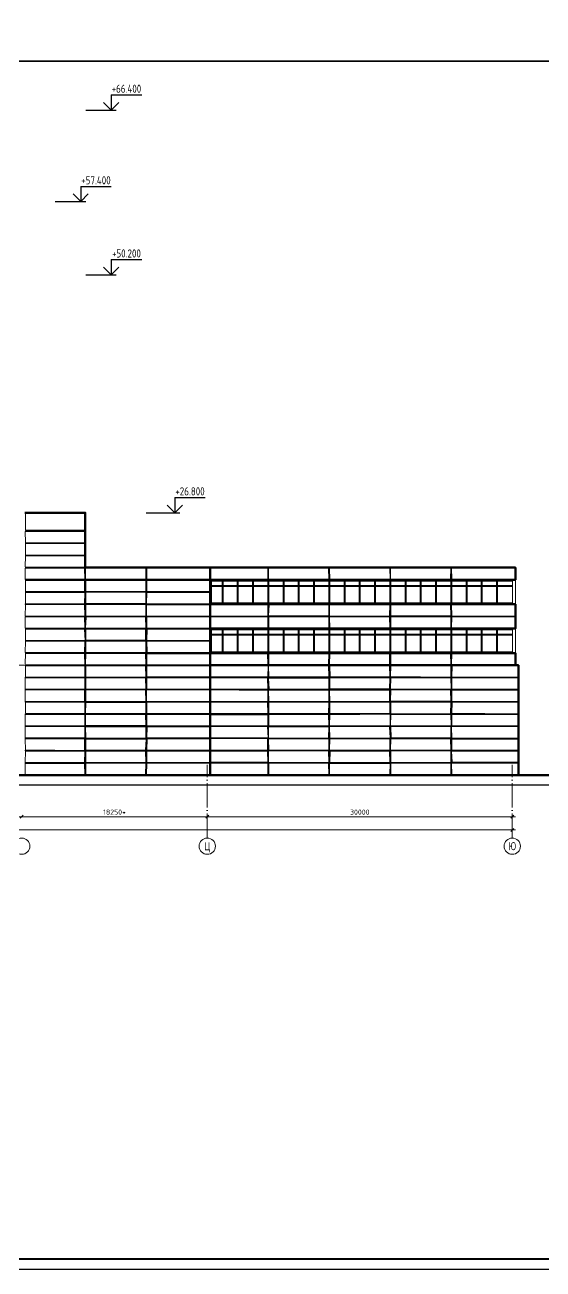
# Model space of a CAD drawing. Extents: x -50000 to 1632000, y -47600 to 308800.
# Drawn here: x 659110 to 710081, y -47600 to 74781 of the extents above; entities that cross this region are included whole.
import ezdxf
from ezdxf.enums import TextEntityAlignment as Align

# ---------------------------------------------------------------- set-up
doc = ezdxf.new("R2010")
doc.units = 0
doc.header["$MEASUREMENT"] = 0
doc.linetypes.add('ACAD_ISO04W100', pattern=[30, 24, -3, 0, -3])
doc.layers.get('Defpoints').update_dxf_attribs({"color": 6})
doc.layers.add('2', color=7, linetype='Continuous')
doc.styles.get("Standard").update_dxf_attribs({"font": 'isocpeur.ttf'})
doc.dimstyles.get("Standard").update_dxf_attribs({"dimscale": 200, "dimtxt": 2.5, "dimasz": 1.5, "dimexe": 1.5, "dimexo": 5, "dimgap": 1, "dimtad": 1, "dimtoh": 1, "dimdec": 0, "dimrnd": 10, "dimzin": 0, "dimtxsty": 'Standard', "dimblk": 'OBLIQUE', "dimcen": 1, "dimdle": 1.5, "dimclrd": 256, "dimclre": 256, "dimclrt": 256, "dimadec": 0, "dimazin": 0, "dimtfac": 1, "dimtdec": 0, "dimtix": 1, "dimtmove": 0, "dimatfit": 3, "dimldrblk": 'NONE', "dimfxl": 1, "dimtolj": 1, "dimtzin": 0, "dimlwd": 18, "dimlwe": 18, "dimarcsym": 1})

# ---------------------------------------------------------------- blocks, each defined once
blk = doc.blocks.new('_Oblique')
at = {"color": 0, "linetype": 'ByBlock', "lineweight": -2}
blk.add_line((-0.5, -0.5), (0.5, 0.5), dxfattribs=at)
blk = doc.blocks.new('*D43')
at = {"layer": '2', "linetype": 'Continuous', "lineweight": 18, "transparency": 16777216}
blk.add_line((516450, -4400), (707350, -4400), dxfattribs=at)
at = {"layer": 'Defpoints', "color": 0, "linetype": 'Continuous', "transparency": 16777216}
for p in [(516750, 0), (707050, 0), (707050, -4400)]:
    blk.add_point(p, dxfattribs=at)
at = {"layer": '2', "linetype": 'Continuous', "lineweight": 18, "transparency": 16777216, "xscale": 300, "yscale": 300, "zscale": 300, "rotation": 180}
blk.add_blockref('_Oblique', (516750, -4400), dxfattribs=at)
at = {"layer": '2', "linetype": 'Continuous', "lineweight": 18, "transparency": 16777216, "xscale": 300, "yscale": 300, "zscale": 300}
blk.add_blockref('_Oblique', (707050, -4400), dxfattribs=at)
at = {"layer": '2', "linetype": 'Continuous', "lineweight": 18, "transparency": 16777216, "insert": (611900, -3950), "char_height": 500, "attachment_point": 5}
blk.add_mtext('\\A1;190300*', dxfattribs=at)
blk = doc.blocks.new('_None')
blk = doc.blocks.new('*D44')
at = {"layer": '2', "linetype": 'Continuous', "lineweight": 18, "transparency": 16777216}
blk.add_line((658500, -3100), (677350, -3100), dxfattribs=at)
at = {"layer": 'Defpoints', "color": 0, "linetype": 'Continuous', "transparency": 16777216}
for p in [(658800, 0), (677050, 0), (677050, -3100)]:
    blk.add_point(p, dxfattribs=at)
at = {"layer": '2', "linetype": 'Continuous', "lineweight": 18, "transparency": 16777216, "xscale": 300, "yscale": 300, "zscale": 300, "rotation": 180}
blk.add_blockref('_Oblique', (658800, -3100), dxfattribs=at)
at = {"layer": '2', "linetype": 'Continuous', "lineweight": 18, "transparency": 16777216, "xscale": 300, "yscale": 300, "zscale": 300}
blk.add_blockref('_Oblique', (677050, -3100), dxfattribs=at)
at = {"layer": '2', "linetype": 'Continuous', "lineweight": 18, "transparency": 16777216, "insert": (667925, -2650), "char_height": 500, "attachment_point": 5}
blk.add_mtext('\\A1;18250*', dxfattribs=at)
blk = doc.blocks.new('*D45')
at = {"layer": '2', "linetype": 'Continuous', "lineweight": 18, "transparency": 16777216}
blk.add_line((676750, -3100), (707350, -3100), dxfattribs=at)
at = {"layer": 'Defpoints', "color": 0, "linetype": 'Continuous', "transparency": 16777216}
for p in [(677050, 0), (707050, 0), (707050, -3100)]:
    blk.add_point(p, dxfattribs=at)
at = {"layer": '2', "linetype": 'Continuous', "lineweight": 18, "transparency": 16777216, "xscale": 300, "yscale": 300, "zscale": 300, "rotation": 180}
blk.add_blockref('_Oblique', (677050, -3100), dxfattribs=at)
at = {"layer": '2', "linetype": 'Continuous', "lineweight": 18, "transparency": 16777216, "xscale": 300, "yscale": 300, "zscale": 300}
blk.add_blockref('_Oblique', (707050, -3100), dxfattribs=at)
at = {"layer": '2', "linetype": 'Continuous', "lineweight": 18, "transparency": 16777216, "insert": (692050, -2650), "char_height": 500, "attachment_point": 5}
blk.add_mtext('\\A1;30000', dxfattribs=at)

msp = doc.modelspace()

# ---------------------------------------------------------------- linework, layer by layer
at = {"layer": '2', "linetype": 'Continuous'}
for p, q in [((667600, 67900), (670600, 67900)), ((667600, 67900), (667600, 66400)), ((665100, 66400), (668100, 66400)), ((666850, 67150), (667600, 66400)), ((667600, 66400), (668350, 67150)), ((664600, 58900), (667600, 58900)), ((664600, 58900), (664600, 57400)), ((663850, 58150), (664600, 57400)), ((664600, 57400), (665350, 58150)), ((662100, 57400), (665100, 57400)), ((667600, 51700), (670600, 51700)), ((667600, 51700), (667600, 50200)), ((665100, 50200), (668100, 50200)), ((666850, 50950), (667600, 50200)), ((667600, 50200), (668350, 50950)), ((673850, 28300), (676850, 28300)), ((673850, 28300), (673850, 26800)), ((673100, 27550), (673850, 26800)), ((673850, 26800), (674600, 27550)), ((671050, 26800), (674350, 26800))]:
    msp.add_line(p, q, dxfattribs=at)
at = {"layer": '2', "color": 8, "linetype": 'Continuous', "lineweight": 9}
for p, q in [((659167.9, 26736.8), (665002.7, 26733.3)), ((659172.9, 25068.8), (659167.9, 26736.8)), ((665011.8, 25073.1), (665002.7, 26733.3)), ((659152.7, 24964.6), (665015.4, 24957)), ((659159.3, 23857), (659152.7, 24964.6)), ((659172.9, 25068.8), (665011.8, 25073.1)), ((664978.9, 23845.5), (665015.4, 24957)), ((659159.3, 23857), (664978.9, 23845.5)), ((659160.7, 23738), (665016.3, 23774.5)), ((659171.1, 22629), (659160.7, 23738)), ((665014.5, 22667.1), (665016.3, 23774.5)), ((659145, 21470.4), (659171.6, 22552.9)), ((659171.1, 22629), (665014.5, 22667.1)), ((659171.6, 22552.9), (665014.9, 22533.4)), ((664986.7, 21456.7), (665014.9, 22533.4)), ((659139.1, 20230.1), (659150.9, 21360.3)), ((659145, 21470.4), (664986.7, 21456.7)), ((659150.9, 21360.3), (664985, 21341.5)), ((665015.7, 20228.6), (664985, 21341.5)), ((665076.8, 20254.2), (665077.5, 21337.8)), ((665077.5, 21337.8), (671022.5, 21373.8)), ((671015.5, 20239.1), (671022.5, 21373.8)), ((671094.1, 21325.4), (677280.2, 21333.1)), ((671102.9, 20249), (671094.1, 21325.4)), ((677275.7, 20273), (677280.2, 21333.1)), ((677402.4, 21345.5), (682993.2, 21343.4)), ((677411, 20238.8), (677402.4, 21345.5)), ((683011.2, 20265.9), (682993.2, 21343.4)), ((683076.4, 20253.4), (683077.8, 21366.6)), ((683077.8, 21366.6), (688976.2, 21332.1)), ((689050, 21400), (688976.2, 21332.1)), ((688999, 20260.8), (688976.2, 21332.1)), ((689082.5, 21334.5), (695007.4, 21343.8)), ((689099.3, 20235.2), (689082.5, 21334.5)), ((695023.9, 20272.8), (695007.4, 21343.8)), ((695082.2, 20246.9), (695085, 21335.2)), ((695085, 21335.2), (701012.1, 21368.9)), ((700978.4, 20228.2), (701012.1, 21368.9)), ((701077.6, 21368.4), (707319.4, 21373.2)), ((701091.1, 20268.3), (701077.6, 21368.4)), ((707283.5, 20230.5), (707319.4, 21373.2)), ((659139.1, 20230.1), (665015.7, 20228.6)), ((659157.9, 20169.9), (664982.7, 20144.3)), ((659168.4, 19052.4), (659157.9, 20169.9)), ((664978.2, 19044.6), (664982.7, 20144.3)), ((665076.8, 20254.2), (671015.5, 20239.1)), ((665093.4, 20156.8), (671011.1, 20131.6)), ((665106.3, 19074.5), (665093.4, 20156.8)), ((671011.6, 19044.6), (671011.1, 20131.6)), ((671092, 20161.5), (677323.5, 20171.1)), ((671093.8, 19049.6), (671092, 20161.5)), ((671102.9, 20249), (677275.7, 20273)), ((677350, 20200), (677275.7, 20273)), ((677288.6, 19070.5), (677323.5, 20171.1)), ((677411, 20238.8), (683011.2, 20265.9)), ((683076.4, 20253.4), (688999, 20260.8)), ((689099.3, 20235.2), (695023.9, 20272.8)), ((695082.2, 20246.9), (700978.4, 20228.2)), ((701091.1, 20268.3), (707283.5, 20230.5)), ((659161.1, 18947), (665018.9, 18929.8)), ((659166.5, 17851), (659161.1, 18947)), ((659168.4, 19052.4), (664978.2, 19044.6)), ((664979.4, 17848.4), (665018.9, 18929.8)), ((665106.3, 19074.5), (671011.6, 19044.6)), ((665112.2, 17861.7), (665119.4, 18940.3)), ((665119.4, 18940.3), (671016.4, 18972.7)), ((671010.1, 17862.4), (671016.4, 18972.7)), ((671088.1, 17859), (671093.4, 18960.6)), ((671093.4, 18960.6), (677322.3, 18945.6)), ((671093.8, 19049.6), (677288.6, 19070.5)), ((677316.6, 17829.5), (677322.3, 18945.6)), ((659139.6, 16633), (659173, 17745.8)), ((659166.5, 17851), (664979.4, 17848.4)), ((659173, 17745.8), (664977.9, 17758.2)), ((665017.2, 16649.4), (664977.9, 17758.2)), ((665097.2, 16644.7), (665117.3, 17762.7)), ((665112.2, 17861.7), (671010.1, 17862.4)), ((665117.3, 17762.7), (670993.3, 17750.1)), ((671007.2, 16638.5), (670993.3, 17750.1)), ((671083.8, 17749.6), (677324.6, 17747.9)), ((671085.9, 16627.5), (671083.8, 17749.6)), ((671088.1, 17859), (677316.6, 17829.5)), ((677319.5, 16668.2), (677324.6, 17747.9)), ((677383, 17737.6), (682994.4, 17755.9)), ((683013.3, 16626.3), (682994.4, 17755.9)), ((683077.8, 16649.1), (683124.4, 17741.5)), ((683124.4, 17741.5), (688997, 17747)), ((688997.2, 16659.7), (688997, 17747)), ((689082.8, 17746), (695016.8, 17754.7)), ((689086.2, 16665.3), (689082.8, 17746)), ((694976, 16631.6), (695016.8, 17754.7)), ((695104.9, 17730.5), (700981.1, 17767.5)), ((695110.2, 16671.2), (695104.9, 17730.5)), ((701015.6, 16660), (700981.1, 17767.5)), ((701076.3, 17762.8), (707308.5, 17769.9)), ((701107.2, 16657.3), (701076.3, 17762.8)), ((707292.1, 16633.2), (707308.5, 17769.9)), ((659128.8, 16556.5), (664986.6, 16556.5)), ((659142.6, 15428.2), (659128.8, 16556.5)), ((659139.6, 16633), (665017.2, 16649.4)), ((665014.1, 15448), (664986.6, 16556.5)), ((665050, 16600), (665121.5, 16528.7)), ((665083.1, 15458.2), (665121.5, 16528.7)), ((665097.2, 16644.7), (671007.2, 16638.5)), ((665121.5, 16528.7), (670985.9, 16572)), ((670992.3, 15473.3), (670985.9, 16572)), ((671085.9, 16627.5), (677319.5, 16668.2)), ((671089.9, 16569), (677296.2, 16567.8)), ((671099.7, 15458.9), (671089.9, 16569)), ((677285.4, 15455.1), (677296.2, 16567.8)), ((677384.8, 16558.9), (683010.8, 16545.9)), ((677385.1, 16641.5), (683013.3, 16626.3)), ((682990.7, 15462.7), (683010.8, 16545.9)), ((683077.8, 16649.1), (688997.2, 16659.7)), ((683095.9, 16563.5), (688995.8, 16525.6)), ((683109.9, 15470.5), (683095.9, 16563.5)), ((688993.3, 15467.6), (688995.8, 16525.6)), ((689077.4, 16553.6), (694981.6, 16529.4)), ((689106.1, 15448.2), (689077.4, 16553.6)), ((689086.2, 16665.3), (694976, 16631.6)), ((694989.2, 15468.9), (694981.6, 16529.4)), ((695089.9, 15438), (695091.4, 16527.2)), ((695091.4, 16527.2), (700988.4, 16566.8)), ((695110.2, 16671.2), (701015.6, 16660)), ((701005.3, 15446.5), (700988.4, 16566.8)), ((701084.4, 15470), (701098.2, 16572.2)), ((701098.2, 16572.2), (707320.3, 16537.4)), ((701107.2, 16657.3), (707292.1, 16633.2)), ((707311.1, 15460.9), (707320.3, 16537.4)), ((659142.6, 15428.2), (665014.1, 15448)), ((659157.6, 14273.8), (659170.8, 15341.8)), ((659170.8, 15341.8), (664981, 15339.3)), ((665025, 14228), (664981, 15339.3)), ((665083.1, 15458.2), (670992.3, 15473.3)), ((665104.7, 15338.2), (670984.2, 15351.9)), ((665109.6, 14247.8), (665104.7, 15338.2)), ((670978.7, 14262.6), (670984.2, 15351.9)), ((671098.2, 14225.7), (671121.3, 15356.1)), ((671099.7, 15458.9), (677285.4, 15455.1)), ((671121.3, 15356.1), (677322.1, 15357.7)), ((677287, 14225.5), (677322.1, 15357.7)), ((677379.7, 15445.6), (682990.7, 15462.7)), ((683109.9, 15470.5), (688993.3, 15467.6)), ((689106.1, 15448.2), (694989.2, 15468.9)), ((695089.9, 15438), (701005.3, 15446.5)), ((701084.4, 15470), (707311.1, 15460.9)), ((659149.4, 13060), (659168, 14154.8)), ((659157.6, 14273.8), (665025, 14228)), ((659168, 14154.8), (665003.7, 14129.2)), ((664981.5, 13047.4), (665003.7, 14129.2)), ((665104.6, 14164.7), (671007.2, 14164.7)), ((665107.1, 13056.2), (665104.6, 14164.7)), ((665109.6, 14247.8), (670978.7, 14262.6)), ((670997.5, 13067.7), (671007.2, 14164.7)), ((671098.2, 14225.7), (677287, 14225.5)), ((671107.7, 14170.8), (677323.9, 14146.4)), ((671122.2, 13069.4), (671107.7, 14170.8)), ((677283.6, 13044.9), (677323.9, 14146.4)), ((659136.6, 11925.1), (659172.5, 12962.8)), ((659149.4, 13060), (664981.5, 13047.4)), ((659172.5, 12962.8), (664987.2, 12932.1)), ((665017.2, 11836.8), (664987.2, 12932.1)), ((665079.3, 11869.4), (665103, 12952.9)), ((665103, 12952.9), (670978.2, 12948)), ((665107.1, 13056.2), (670997.5, 13067.7)), ((671003.4, 11837.3), (670978.2, 12948)), ((671050, 13000), (671122.2, 13069.4)), ((671088.5, 11866.9), (671094.5, 12932.8)), ((671094.5, 12932.8), (677294.7, 12932.7)), ((671122.2, 13069.4), (677283.6, 13044.9)), ((677320.7, 11851), (677294.7, 12932.7)), ((677386.5, 12963.2), (682985.5, 12961.1)), ((682994, 11834.1), (682985.5, 12961.1)), ((683107.5, 11843.9), (683115.1, 12939.8)), ((683115.1, 12939.8), (688992.9, 12941)), ((688985.3, 11873.8), (688992.9, 12941)), ((689080.8, 11859), (689108.2, 12934.6)), ((689108.2, 12934.6), (694977.8, 12972.6)), ((694988.2, 11868.6), (694977.8, 12972.6)), ((695102.4, 11849.1), (695114.9, 12942.1)), ((695114.9, 12942.1), (700986.5, 12929.8)), ((701020, 11861.5), (700986.5, 12929.8)), ((701075.5, 11836.1), (701118.6, 12961.3)), ((701118.6, 12961.3), (707283, 12928.6)), ((707298.4, 11864.5), (707283, 12928.6)), ((659137.3, 11868.9), (665017.2, 11836.8)), ((659170.9, 11739.4), (665022.7, 11736.8)), ((659172.3, 10659.9), (659170.9, 11739.4)), ((665004.7, 10627.5), (665022.7, 11736.8)), ((665079.3, 11869.4), (671003.4, 11837.3)), ((665097.7, 11726.9), (670978.5, 11736.6)), ((665100, 10632), (665097.7, 11726.9)), ((671014.8, 10649.9), (670978.5, 11736.6)), ((671088.5, 11866.9), (677320.7, 11851)), ((671090, 11749.4), (677276, 11733.5)), ((671090.1, 10674.6), (671090, 11749.4)), ((677285.1, 10649.5), (677276, 11733.5)), ((677381.9, 11833.3), (682994, 11834.1)), ((677385.3, 11733.6), (683022.1, 11773.4)), ((683016.9, 10646.1), (683022.1, 11773.4)), ((683080.4, 11738.5), (688980.1, 11761.3)), ((683107, 10660.3), (683080.4, 11738.5)), ((683107.5, 11843.9), (688985.3, 11873.8)), ((689017.9, 10652.5), (688980.1, 11761.3)), ((689080.8, 11859), (694988.2, 11868.6)), ((689089.6, 11750.1), (694987.7, 11774.7)), ((689124.5, 10669.4), (689089.6, 11750.1)), ((694992.1, 10670.4), (694987.7, 11774.7)), ((695082.2, 10673.6), (695095.7, 11759.3)), ((695095.7, 11759.3), (701011.3, 11746.6)), ((695102.4, 11849.1), (701020, 11861.5)), ((700995.7, 10628.2), (701011.3, 11746.6)), ((701075.5, 11836.1), (707298.4, 11864.5)), ((701091.2, 10626.5), (701124.5, 11744.6)), ((701124.5, 11744.6), (707597.5, 11748.5)), ((707615.7, 10629.2), (707597.5, 11748.5)), ((659144, 9456.2), (659152.7, 10530.4)), ((659152.7, 10530.4), (665020.2, 10571.7)), ((659172.3, 10659.9), (665004.7, 10627.5)), ((664997.7, 9448.4), (665020.2, 10571.7)), ((665100, 10632), (671014.8, 10649.9)), ((665105.1, 10526.1), (670984.4, 10549.2)), ((665109.7, 9438.4), (665105.1, 10526.1)), ((670998.3, 9474), (670984.4, 10549.2)), ((671090.1, 10674.6), (677285.1, 10649.5)), ((671096.5, 9460.2), (671112.9, 10570.6)), ((671112.9, 10570.6), (677282.1, 10556.8)), ((677285.5, 9438.5), (677282.1, 10556.8)), ((677384.2, 10570.6), (682975.4, 10565.7)), ((677385.7, 10649.7), (683016.9, 10646.1)), ((683013.9, 9440.9), (682975.4, 10565.7)), ((683086.4, 10531.7), (689015.4, 10531.4)), ((683120.8, 9432.6), (683086.4, 10531.7)), ((683107, 10660.3), (689017.9, 10652.5)), ((689015, 9463.7), (689015.4, 10531.4)), ((689050, 10600), (689124.5, 10669.4)), ((689088.3, 10547.3), (695013.8, 10531.7)), ((689092.2, 9473.2), (689088.3, 10547.3)), ((689124.5, 10669.4), (694992.1, 10670.4)), ((694980.8, 9471), (695013.8, 10531.7)), ((695082.2, 10673.6), (700995.7, 10628.2)), ((695085.4, 9438.7), (695089.7, 10543)), ((695089.7, 10543), (700991, 10558.6)), ((701021.1, 9438.4), (700991, 10558.6)), ((701087, 9474.4), (701096.3, 10560)), ((701091.2, 10626.5), (707615.7, 10629.2)), ((701096.3, 10560), (707586.7, 10526.6)), ((707588.2, 9428.6), (707586.7, 10526.6)), ((659127.6, 9342), (664985.6, 9370.5)), ((659151.8, 8274.2), (659127.6, 9342)), ((659144, 9456.2), (664997.7, 9448.4)), ((664985.7, 8236.2), (664985.6, 9370.5)), ((665097.3, 8270.6), (665107.5, 9366.3)), ((665107.5, 9366.3), (670980.2, 9364)), ((665109.7, 9438.4), (670998.3, 9474)), ((671015.8, 8246.4), (670980.2, 9364)), ((671075.4, 9370), (677321.7, 9352.4)), ((671082.7, 8232), (671075.4, 9370)), ((671096.5, 9460.2), (677285.5, 9438.5)), ((677305.5, 8226.1), (677321.7, 9352.4)), ((677378.9, 9369.6), (682991.8, 9326)), ((677381, 9439.3), (683013.9, 9440.9)), ((682991.5, 8225.2), (682991.8, 9326)), ((683086.6, 9328.2), (689018.4, 9337.4)), ((683115.6, 8237.9), (683086.6, 9328.2)), ((683120.8, 9432.6), (689015, 9463.7)), ((689018.9, 8271.7), (689018.4, 9337.4)), ((689080.8, 9340.5), (694975.3, 9338.5)), ((689102.4, 8233.3), (689080.8, 9340.5)), ((689092.2, 9473.2), (694980.8, 9471)), ((694976, 8252.1), (694975.3, 9338.5)), ((695081.6, 8252.9), (695119.3, 9374.8)), ((695085.4, 9438.7), (701021.1, 9438.4)), ((695119.3, 9374.8), (700975.5, 9355.7)), ((701009.9, 8270.2), (700975.5, 9355.7)), ((701087, 9474.4), (707588.2, 9428.6)), ((701107.1, 8255.2), (701109.2, 9331)), ((701109.2, 9331), (707596, 9326.8)), ((707590.5, 8225.6), (707596, 9326.8)), ((659151.8, 8274.2), (664985.7, 8236.2)), ((659160.4, 8165.1), (665010, 8173.9)), ((659163.1, 7072.6), (659160.4, 8165.1)), ((664996.6, 7062.2), (665010, 8173.9)), ((665076.9, 7063.6), (665102.2, 8131.3)), ((665097.3, 8270.6), (671015.8, 8246.4)), ((665102.2, 8131.3), (671009.6, 8131.2)), ((671000.1, 7048.2), (671009.6, 8131.2)), ((671082.7, 8232), (677305.5, 8226.1)), ((671099.5, 8174.6), (677283.8, 8140.3)), ((671100.2, 7035.7), (671099.5, 8174.6)), ((677317.3, 7070.6), (677283.8, 8140.3)), ((677383.1, 8151.2), (682977.8, 8152.2)), ((677386.3, 8229.9), (682991.5, 8225.2)), ((682998.6, 7067.3), (682977.8, 8152.2)), ((683088.8, 8131.5), (689004.3, 8152.2)), ((683094.7, 7046.2), (683088.8, 8131.5)), ((683115.6, 8237.9), (689018.9, 8271.7)), ((688982, 7043.3), (689004.3, 8152.2)), ((689100.3, 7040.7), (689107, 8167.2)), ((689102.4, 8233.3), (694976, 8252.1)), ((689107, 8167.2), (694997.8, 8162.3)), ((694995.6, 7048.5), (694997.8, 8162.3)), ((695081.6, 8252.9), (701009.9, 8270.2)), ((695101.8, 8156.2), (701009, 8140.8)), ((695105.8, 7031.6), (695101.8, 8156.2)), ((700978.8, 7040.1), (701009, 8140.8)), ((701095.2, 7070), (701121.8, 8159.6)), ((701107.1, 8255.2), (707590.5, 8225.6)), ((701121.8, 8159.6), (707590.7, 8130.4)), ((707607.6, 7033), (707590.7, 8130.4)), ((659135.8, 5843.2), (659140.8, 6963)), ((659140.8, 6963), (665001.9, 6965)), ((659163.1, 7072.6), (664996.6, 7062.2)), ((665007.4, 5854.8), (665001.9, 6965)), ((665076.9, 7063.6), (671000.1, 7048.2)), ((665080.4, 6956.2), (670982, 6939.1)), ((665081.4, 5873.5), (665080.4, 6956.2)), ((671016.9, 5856.8), (670982, 6939.1)), ((671097.7, 5839.9), (671109.5, 6965.1)), ((671100.2, 7035.7), (677317.3, 7070.6)), ((671109.5, 6965.1), (677317.4, 6937.3)), ((677300.4, 5850.5), (677317.4, 6937.3)), ((677384.2, 7049), (682998.6, 7067.3)), ((677387.1, 6929.9), (683014.3, 6931.8)), ((682990.8, 5867.3), (683014.3, 6931.8)), ((683094.4, 5860.4), (683094.7, 6929.1)), ((683094.7, 7046.2), (688982, 7043.3)), ((683094.7, 6929.1), (688987.1, 6966.5)), ((689018.4, 5831.6), (688987.1, 6966.5)), ((689084.8, 5858.1), (689093.4, 6931.1)), ((689093.4, 6931.1), (695023.5, 6974.7)), ((689100.3, 7040.7), (694995.6, 7048.5)), ((695023, 5831.6), (695023.5, 6974.7)), ((695082.1, 5837), (695118.7, 6937)), ((695105.8, 7031.6), (700978.8, 7040.1)), ((695118.7, 6937), (700998.5, 6954.4)), ((701022.2, 5833.4), (700998.5, 6954.4)), ((701095.2, 7070), (707607.6, 7033)), ((701099.6, 6945.7), (707612.7, 6953.6)), ((701110.5, 5872.4), (701099.6, 6945.7)), ((707614.3, 5840.2), (707612.7, 6953.6)), ((659135.8, 5843.2), (665007.4, 5854.8)), ((659136.4, 5754.7), (664992.3, 5768.4)), ((659142.5, 4665.5), (659136.4, 5754.7)), ((665019, 4645.7), (664992.3, 5768.4)), ((665080.4, 5744.5), (670990.7, 5731.5)), ((665111.2, 4655.2), (665080.4, 5744.5)), ((665081.4, 5873.5), (671016.9, 5856.8)), ((670992.1, 4635), (670990.7, 5731.5)), ((671095.2, 4660.4), (671123.1, 5751.5)), ((671097.7, 5839.9), (677300.4, 5850.5)), ((671123.1, 5751.5), (677311.2, 5752.1)), ((677304.1, 4669.4), (677311.2, 5752.1)), ((677376.2, 5828.6), (682990.8, 5867.3)), ((677378.3, 5755.1), (682982.7, 5774.1)), ((683024.6, 4663.9), (682982.7, 5774.1)), ((683084.9, 4635.2), (683087, 5728.3)), ((683087, 5728.3), (688993.5, 5738.8)), ((683094.4, 5860.4), (689018.4, 5831.6)), ((688977.8, 4645.2), (688993.5, 5738.8)), ((689077.5, 5756), (694979.1, 5739.7)), ((689088.7, 4636.6), (689077.5, 5756)), ((689084.8, 5858.1), (695023, 5831.6)), ((695022.8, 4654), (694979.1, 5739.7)), ((695082.1, 5837), (701022.2, 5833.4)), ((695089, 5759.8), (701018.9, 5749.8)), ((695119.9, 4640.9), (695089, 5759.8)), ((700994.2, 4663.9), (701018.9, 5749.8)), ((701079.3, 5749.9), (707606.8, 5773.6)), ((701093.7, 4635.8), (701079.3, 5749.9)), ((701110.5, 5872.4), (707614.3, 5840.2)), ((707616.8, 4652), (707606.8, 5773.6)), ((659142.5, 4665.5), (665019, 4645.7)), ((659145.8, 4529), (664978.1, 4557.6)), ((659156.5, 3462.5), (659145.8, 4529)), ((664975.6, 3425.9), (664978.1, 4557.6)), ((665095.1, 3464.1), (665114.6, 4530.4)), ((665111.2, 4655.2), (670992.1, 4635)), ((665114.6, 4530.4), (671023.8, 4530)), ((670976.6, 3438.1), (671023.8, 4530)), ((671095.2, 4660.4), (677304.1, 4669.4)), ((671103.6, 3461.4), (671123.7, 4553.2)), ((671123.7, 4553.2), (677317.7, 4544.2)), ((677278.5, 3429.3), (677317.7, 4544.2)), ((677383, 4547), (682984.6, 4574.8)), ((677386.8, 4644.1), (683024.6, 4663.9)), ((682979.8, 3433.4), (682984.6, 4574.8)), ((683080.9, 4555.9), (689016.9, 4539.2)), ((683103, 3447.6), (683080.9, 4555.9)), ((683084.9, 4635.2), (688977.8, 4645.2)), ((688993.3, 3439.8), (689016.9, 4539.2)), ((689081.1, 3438.4), (689119.1, 4561.4)), ((689088.7, 4636.6), (695022.8, 4654)), ((689119.1, 4561.4), (695012, 4544.3)), ((695001.2, 3446.6), (695012, 4544.3)), ((695081.1, 3451.7), (695110.9, 4570.1)), ((695110.9, 4570.1), (700977.4, 4546.8)), ((695119.9, 4640.9), (700994.2, 4663.9)), ((701012.2, 3451.7), (700977.4, 4546.8)), ((701093.7, 4635.8), (707616.8, 4652)), ((701101.6, 4525.3), (707583, 4537.4)), ((701115.2, 3431.7), (701101.6, 4525.3)), ((707591.3, 3445.6), (707583, 4537.4)), ((659142.4, 2228), (659168.5, 3353.9)), ((659156.5, 3462.5), (664975.6, 3425.9)), ((659168.5, 3353.9), (665017.3, 3346.5)), ((664987, 2239.1), (665017.3, 3346.5)), ((665095.1, 3464.1), (670976.6, 3438.1)), ((665111.2, 2240.7), (665117.6, 3331.7)), ((665117.6, 3331.7), (670982.3, 3356.1)), ((670998, 2266.9), (670982.3, 3356.1)), ((671100.4, 3341), (677323.2, 3358.3)), ((671106, 2237.4), (671100.4, 3341)), ((671103.6, 3461.4), (677278.5, 3429.3)), ((677318.7, 2243.5), (677323.2, 3358.3)), ((677382.6, 3439.1), (682979.8, 3433.4)), ((677385.6, 3358), (682979.3, 3359)), ((683015.2, 2267.5), (682979.3, 3359)), ((683079.4, 3369.5), (688988.3, 3345)), ((683083.9, 2240.1), (683079.4, 3369.5)), ((683103, 3447.6), (688993.3, 3439.8)), ((689002.7, 2236.1), (688988.3, 3345)), ((689050, 3400), (689124.1, 3329.4)), ((689081.1, 3438.4), (695001.2, 3446.6)), ((689095.8, 2261.3), (689124.1, 3329.4)), ((689124.1, 3329.4), (694976.4, 3343.7)), ((694990.3, 2231.6), (694976.4, 3343.7)), ((695081.1, 3451.7), (701012.2, 3451.7)), ((695099.3, 2246), (695099.6, 3343.6)), ((695099.6, 3343.6), (700989, 3369.8)), ((701018.7, 2263.5), (700989, 3369.8)), ((701078.3, 3330.9), (707612.3, 3344.7)), ((701120.4, 2253.1), (701078.3, 3330.9)), ((701115.2, 3431.7), (707591.3, 3445.6)), ((707591.5, 2250), (707612.3, 3344.7)), ((659131.1, 1055.8), (659146.1, 2145.6)), ((659142.4, 2228), (664987, 2239.1)), ((659146.1, 2145.6), (664984.6, 2131.8)), ((664998.6, 1031.6), (664984.6, 2131.8)), ((665111.2, 2240.7), (670998, 2266.9)), ((665118.5, 1067.6), (665119.1, 2154.8)), ((665119.1, 2154.8), (671000.7, 2140.8)), ((670989.6, 1060.6), (671000.7, 2140.8)), ((671088, 1059.7), (671105.1, 2145.5)), ((671105.1, 2145.5), (677293.8, 2175)), ((671106, 2237.4), (677318.7, 2243.5)), ((677323.5, 1053.4), (677293.8, 2175)), ((677379.1, 2250.1), (683015.2, 2267.5)), ((677383.6, 2152), (682997.1, 2134)), ((683007.4, 1039.9), (682997.1, 2134)), ((683083.9, 2240.1), (689002.7, 2236.1)), ((683093.5, 1044.8), (683112.1, 2165.8)), ((683112.1, 2165.8), (688987.7, 2173.6)), ((688991.4, 1028.7), (688987.7, 2173.6)), ((689077.9, 2129.3), (695023.8, 2135.5)), ((689084.2, 1058.1), (689077.9, 2129.3)), ((689095.8, 2261.3), (694990.3, 2231.6)), ((695016.1, 1071.5), (695023.8, 2135.5)), ((695097.7, 1045.2), (695116.6, 2163.8)), ((695099.3, 2246), (701018.7, 2263.5)), ((695116.6, 2163.8), (701018.2, 2133.8)), ((701016.3, 1074), (701018.2, 2133.8)), ((701075.4, 2161.6), (707580.7, 2133.5)), ((701101.1, 1044.8), (701075.4, 2161.6)), ((701120.4, 2253.1), (707591.5, 2250)), ((707580.2, 1068.8), (707580.7, 2133.5)), ((659131.1, 1055.8), (664998.6, 1031.6)), ((665118.5, 1067.6), (670989.6, 1060.6)), ((671088, 1059.7), (677323.5, 1053.4)), ((677383.2, 1058.4), (683007.4, 1039.9)), ((683093.5, 1044.8), (688991.4, 1028.7)), ((689084.2, 1058.1), (695016.1, 1071.5)), ((695097.7, 1045.2), (701016.3, 1074)), ((701101.1, 1044.8), (707580.2, 1068.8))]:
    msp.add_line(p, q, dxfattribs=at)
at = {"layer": '2', "color": 8, "linetype": 'Continuous', "lineweight": 13}
for p, q in [((665050, 20200), (665050, 26800)), ((665050, 25000), (659133, 25000)), ((665050, 23800), (659123.5, 23800)), ((665050, 22600), (659131.9, 22600)), ((665050, 21400), (659129.1, 21400)), ((671050, 20200), (671050, 21400)), ((677350, 21400), (677350, 20200)), ((683050, 20200), (683050, 21400)), ((689050, 20200), (689050, 21400)), ((695050, 20200), (695050, 21400)), ((701050, 20200), (701050, 21400)), ((665050, 1000), (665050, 20200)), ((671050, 1000), (671050, 20200)), ((677350, 19000), (659124.4, 19000)), ((707350, 17800), (659120.8, 17800)), ((683050, 15400), (683050, 17800)), ((689050, 15400), (689050, 17800)), ((695050, 15400), (695050, 17800)), ((701050, 15400), (701050, 17800)), ((707350, 16600), (659128.8, 16600)), ((707350, 15400), (659132, 15400)), ((677350, 14200), (659133.6, 14200)), ((707350, 13000), (659127, 13000)), ((683050, 1000), (683050, 13000)), ((689050, 1000), (689050, 13000)), ((695050, 1000), (695050, 13000)), ((701050, 1000), (701050, 13000)), ((677350, 11800), (590100, 11800)), ((707650, 1000), (707650, 11800)), ((707650, 10600), (659100, 10600)), ((707650, 9400), (659100, 9400)), ((707650, 8200), (659100, 8200)), ((707650, 7000), (659100, 7000)), ((707650, 5800), (659100, 5800)), ((707650, 4600), (659100, 4600)), ((707650, 3400), (659100, 3400)), ((707650, 2200), (659100, 2200)), ((659100, 1000), (707650, 1000))]:
    msp.add_line(p, q, dxfattribs=at)
at = {"layer": '2', "linetype": 'Continuous', "lineweight": 70}
for p, q in [((677350, 20200), (659125.6, 20200)), ((677350, 1000), (677350, 20200))]:
    msp.add_line(p, q, dxfattribs=at)
at = {"layer": '2', "linetype": 'Continuous', "lineweight": 20}
for p, q in [((677470, 17920), (677470, 20080)), ((677470, 20080), (707080, 20080)), ((677470, 19650), (707080, 19650)), ((678500, 20080), (678500, 17920)), ((678600, 17920), (678600, 20080)), ((680000, 20080), (680000, 17920)), ((680100, 17920), (680100, 20080)), ((681500, 20080), (681500, 17920)), ((681600, 17920), (681600, 20080)), ((683000, 20080), (683000, 17920)), ((683100, 17920), (683100, 20080)), ((684500, 20080), (684500, 17920)), ((684600, 17920), (684600, 20080)), ((686000, 20080), (686000, 17920)), ((686100, 17920), (686100, 20080)), ((687500, 20080), (687500, 17920)), ((687600, 17920), (687600, 20080)), ((689000, 20080), (689000, 17920)), ((689100, 17920), (689100, 20080)), ((690500, 20080), (690500, 17920)), ((690600, 17920), (690600, 20080)), ((692000, 20080), (692000, 17920)), ((692100, 17920), (692100, 20080)), ((693500, 20080), (693500, 17920)), ((693600, 17920), (693600, 20080)), ((695000, 20080), (695000, 17920)), ((695100, 17920), (695100, 20080)), ((696500, 20080), (696500, 17920)), ((696600, 17920), (696600, 20080)), ((698000, 20080), (698000, 17920)), ((698100, 17920), (698100, 20080)), ((699500, 20080), (699500, 17920)), ((699600, 17920), (699600, 20080)), ((701000, 20080), (701000, 17920)), ((701100, 17920), (701100, 20080)), ((702500, 20080), (702500, 17920)), ((702600, 17920), (702600, 20080)), ((704000, 20080), (704000, 17920)), ((704100, 17920), (704100, 20080)), ((705500, 20080), (705500, 17920)), ((705600, 17920), (705600, 20080)), ((707080, 20080), (707080, 17920)), ((707350, 20200), (707352.8, 17770)), ((677470, 19550), (707080, 19550)), ((707080, 17920), (677470, 17920)), ((677470, 13120), (677470, 15280)), ((677470, 15280), (707080, 15280)), ((677470, 14850), (707080, 14850)), ((677470, 14750), (707080, 14750)), ((678500, 15280), (678500, 13120)), ((678600, 13120), (678600, 15280)), ((680000, 15280), (680000, 13120)), ((680100, 13120), (680100, 15280)), ((681500, 15280), (681500, 13120)), ((681600, 13120), (681600, 15280)), ((683000, 15280), (683000, 13120)), ((683100, 13120), (683100, 15280)), ((684500, 15280), (684500, 13120)), ((684600, 13120), (684600, 15280)), ((686000, 15280), (686000, 13120)), ((686100, 13120), (686100, 15280)), ((687500, 15280), (687500, 13120)), ((687600, 13120), (687600, 15280)), ((689000, 15280), (689000, 13120)), ((689100, 13120), (689100, 15280)), ((690500, 15280), (690500, 13120)), ((690600, 13120), (690600, 15280)), ((692000, 15280), (692000, 13120)), ((692100, 13120), (692100, 15280)), ((693500, 15280), (693500, 13120)), ((693600, 13120), (693600, 15280)), ((695000, 15280), (695000, 13120)), ((695100, 13120), (695100, 15280)), ((696500, 15280), (696500, 13120)), ((696600, 13120), (696600, 15280)), ((698000, 15280), (698000, 13120)), ((698100, 13120), (698100, 15280)), ((699500, 15280), (699500, 13120)), ((699600, 13120), (699600, 15280)), ((701000, 15280), (701000, 13120)), ((701100, 13120), (701100, 15280)), ((702500, 15280), (702500, 13120)), ((702600, 13120), (702600, 15280)), ((704000, 15280), (704000, 13120)), ((704100, 13120), (704100, 15280)), ((705500, 15280), (705500, 13120)), ((705600, 13120), (705600, 15280)), ((707080, 15280), (707080, 13120)), ((707350, 15400), (707350, 13000)), ((707080, 13120), (677470, 13120))]:
    msp.add_line(p, q, dxfattribs=at)
at = {"layer": '2', "color": 78, "linetype": 'ACAD_ISO04W100', "lineweight": 18, "ltscale": 100}
for p, q in [((677050, -5200), (677050, 2000)), ((707050, -5200), (707050, 2000))]:
    msp.add_line(p, q, dxfattribs=at)
at = {"layer": '2', "linetype": 'Continuous', "lineweight": 100}
msp.add_line((584100, 1000), (719500, 1000), dxfattribs=at)
at = {"layer": '2', "linetype": 'Continuous', "lineweight": 40, "flags": 128}
msp.add_lwpolyline([(458600, -46600), (790000, -46600), (790000, 189000), (458600, 189000)], close=True, dxfattribs=at)
at = {"layer": '2', "linetype": 'Continuous', "lineweight": 70}
for points in [[(665050, 21400), (665050, 26800), (659100, 26800)], [(665050, 21400), (707350, 21400), (707350, 20200), (677350, 20200), (677350, 17800), (707350, 17800), (707350, 15400), (677350, 15400), (677350, 13000), (707350, 13000), (707350, 11800)], [(707650, 1000), (707650, 11800), (677350, 11800)]]:
    msp.add_lwpolyline(points, dxfattribs=at)
at = {"layer": '2', "linetype": 'Continuous', "lineweight": 18}
for centre in [(658800, -6000), (677050, -6000), (707050, -6000)]:
    msp.add_circle(centre, 800, dxfattribs=at)
at = {"layer": 'Defpoints'}
msp.add_line((1632000, 0), (-50000, 0), dxfattribs=at)
for points in [[(622800, 71200), (791000, 71200), (791000, 190000), (622800, 190000)], [(622800, -47600), (791000, -47600), (791000, 71200), (622800, 71200)]]:
    msp.add_lwpolyline(points, close=True, dxfattribs=at)

# ---------------------------------------------------------------- texts
at = {"layer": '2', "width": 0.8}
for s, p in [('+66.400', (669100, 68500)), ('+57.400', (666100, 59500)), ('+50.200', (669100, 52300)), ('+26.800', (675350, 28900)), ('Ц', (677050, -6000)), ('Ю', (707050, -6000))]:
    msp.add_text(s, height=800, dxfattribs=at).set_placement(p, align=Align.MIDDLE_CENTER)

# ---------------------------------------------------------------- dimensions: what is measured, and where the dimension line sits
at = {"layer": '2', "linetype": 'Continuous', "lineweight": 18}
for base, p1, p2, override, picture, middle in [((707050, -4400), (516750, 0), (707050, 0), {"dimse1": 1, "dimse2": 1, "dimsd1": 0, "dimsd2": 0}, '*D43', (611900, -3950)), ((677050, -3100), (658800, 0), (677050, 0), {"dimse1": 1, "dimse2": 1}, '*D44', (667925, -2650))]:
    dim = msp.add_linear_dim(base=base, p1=p1, p2=p2, text='<>*', dimstyle='Standard', override=override, dxfattribs=at)
    dim.commit()
    dim.dimension.update_dxf_attribs({"geometry": picture, "text_midpoint": middle})
dim = msp.add_linear_dim(base=(707050, -3100), p1=(677050, 0), p2=(707050, 0), dimstyle='Standard', override={"dimse1": 1, "dimse2": 1}, dxfattribs=at)
dim.commit()
dim.dimension.update_dxf_attribs({"geometry": '*D45', "text_midpoint": (692050, -2650)})

doc.saveas('drawing.dxf')
